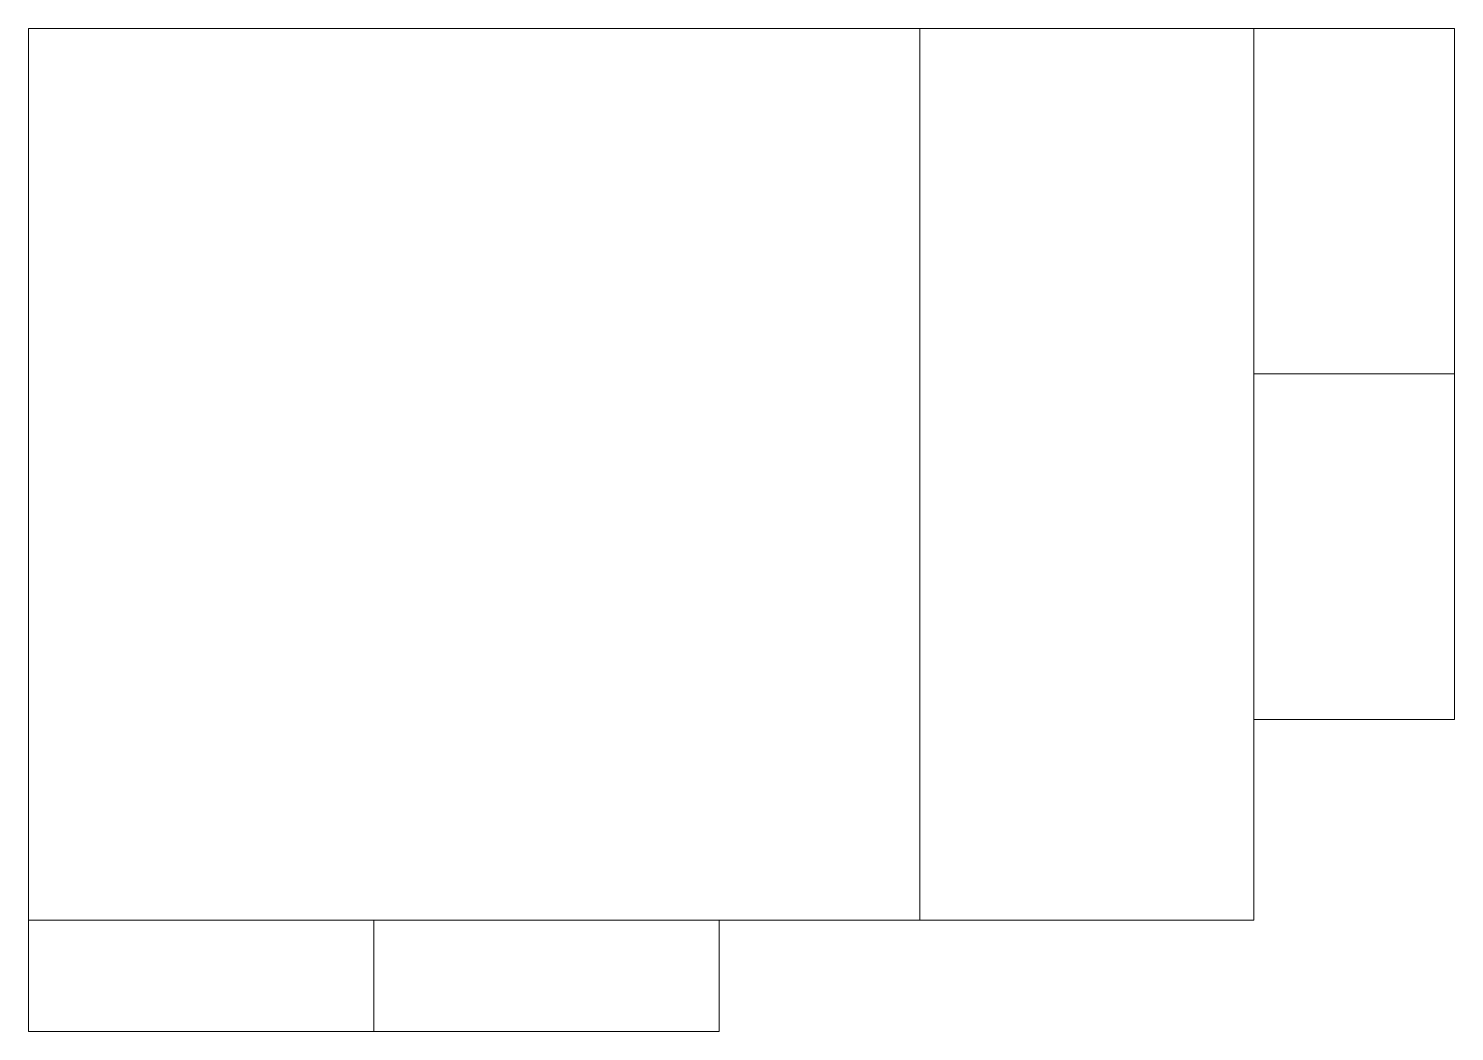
# Model space of a CAD drawing. Header units: inches. Extents: x 0 to 16, y -11.2 to 0.
import ezdxf

# ---------------------------------------------------------------- set-up
doc = ezdxf.new("R2010")
doc.units = ezdxf.units.IN
doc.header["$MEASUREMENT"] = 0
doc.layers.add('Layer 1', color=7, linetype='Continuous', lineweight=0)

msp = doc.modelspace()

# ---------------------------------------------------------------- linework, layer by layer
at = {"layer": 'Layer 1', "color": 250, "lineweight": 0, "true_color": 0x231f20}
for points in [[(10, -10), (0, -10), (0, 0), (10, 0)], [(13.75, -10), (10, -10), (10, 0), (13.75, 0)], [(16, -3.875), (13.75, -3.875), (13.75, 0), (16, 0)], [(16, -7.75), (13.75, -7.75), (13.75, -3.875), (16, -3.875)], [(3.875, -11.25), (0, -11.25), (0, -10), (3.875, -10)], [(7.75, -11.25), (3.875, -11.25), (3.875, -10), (7.75, -10)]]:
    msp.add_lwpolyline(points, close=True, dxfattribs=at)

doc.saveas('drawing.dxf')
